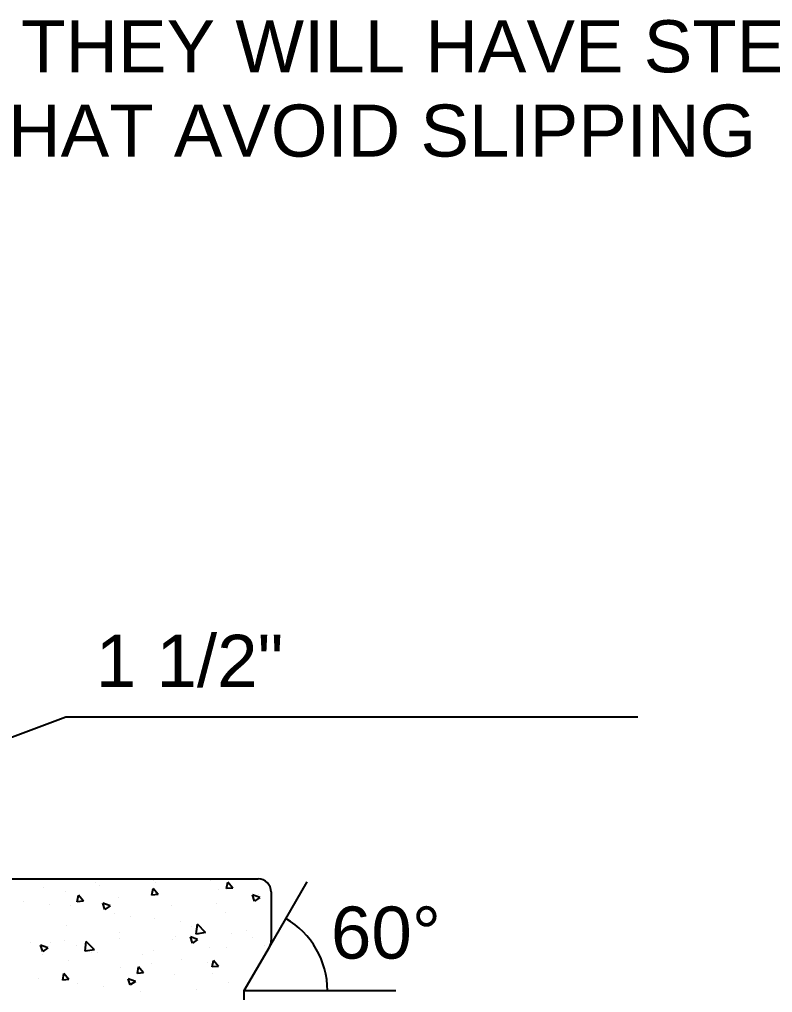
# Model space of a CAD drawing. Header units: millimetres. Extents: x 221 to 543, y -43 to 148.
# Drawn here: x 360.444 to 363.335, y 133.06 to 136.797 of the extents above; entities that cross this region are included whole.
import ezdxf

# ---------------------------------------------------------------- set-up
doc = ezdxf.new("R2010")
doc.units = ezdxf.units.MM
for name, color, linetype in [('NOTAS', 7, 'Continuous'), ('SOMBRAS', 7, 'Continuous'), ('TRAZO', 7, 'Continuous')]:
    doc.layers.add(name, color=color, linetype=linetype)
doc.styles.add('HELV', font='HELVC-MS.SHX')

# ---------------------------------------------------------------- blocks, each defined once
blk = doc.blocks.new('*X19')
at = {"color": 0}
for p, q in [((-113.83, 256.891), (-113.348, 257.465)), ((-113.232, 256.838), (-113.348, 257.465)), ((-111.709, 257.608), (-111.709, 257.608)), ((-106.371, 257.382), (-106.371, 257.382)), ((-106.173, 257.589), (-106.173, 257.589)), ((-101.032, 257.156), (-101.032, 257.156)), ((-100.612, 257.381), (-100.612, 257.381)), ((-116.422, 255.977), (-115.722, 256.245)), ((-116.276, 256.259), (-116.276, 256.259)), ((-115.924, 255.641), (-115.722, 256.245)), ((-113.83, 256.891), (-113.232, 256.838)), ((-112.489, 256.757), (-112.489, 256.757)), ((-106.657, 256.263), (-106.175, 256.838)), ((-106.657, 256.263), (-106.06, 256.211)), ((-106.444, 256.38), (-106.444, 256.38)), ((-106.059, 256.211), (-106.175, 256.838)), ((-99.485, 255.636), (-99.003, 256.21)), ((-98.887, 255.583), (-99.003, 256.21)), ((-97.766, 256.6), (-97.766, 256.6)), ((-95.694, 256.931), (-95.694, 256.931)), ((-116.422, 255.977), (-115.924, 255.641)), ((-112.276, 255.379), (-112.276, 255.379)), ((-107.952, 255.256), (-107.952, 255.256)), ((-102.817, 255.96), (-102.817, 255.96)), ((-102.05, 255.176), (-101.35, 255.445)), ((-102.05, 255.176), (-101.553, 254.84)), ((-101.553, 254.84), (-101.35, 255.445)), ((-99.485, 255.636), (-98.887, 255.583)), ((-98.216, 255.186), (-98.216, 255.186)), ((-96.198, 255.304), (-96.198, 255.304)), ((-93.694, 255.634), (-93.694, 255.634)), ((-113.145, 254.506), (-113.145, 254.506)), ((-104.048, 254.185), (-104.048, 254.185)), ((-102.513, 254.473), (-102.513, 254.473)), ((-111.216, 252.615), (-110.437, 253.426)), ((-110.326, 252.477), (-110.437, 253.426)), ((-108.804, 253.645), (-108.804, 253.645)), ((-106.301, 253.974), (-106.301, 253.974)), ((-97.888, 253.271), (-97.888, 253.271)), ((-115.119, 252.813), (-115.119, 252.813)), ((-113.656, 252.498), (-113.656, 252.498)), ((-111.216, 252.615), (-110.326, 252.477)), ((-109.88, 253.184), (-109.88, 253.184)), ((-102.939, 252.631), (-102.939, 252.631)), ((-116.886, 251.38), (-116.886, 251.38)), ((-115.712, 252.183), (-115.712, 252.183)), ((-110.453, 251.95), (-109.752, 252.219)), ((-110.453, 251.95), (-109.955, 251.615)), ((-109.955, 251.615), (-109.752, 252.219)), ((-108.318, 252.272), (-108.318, 252.272)), ((-108.073, 251.927), (-108.073, 251.927)), ((-102.98, 252.047), (-102.98, 252.047)), ((-100.543, 250.959), (-99.764, 251.771)), ((-99.654, 250.821), (-99.764, 251.771)), ((-97.641, 251.821), (-97.641, 251.821)), ((-96.325, 251.69), (-96.325, 251.69)), ((-96.081, 251.15), (-95.381, 251.418)), ((-95.584, 250.814), (-95.381, 251.418)), ((-94.397, 251.686), (-94.397, 251.686)), ((-113.267, 251.177), (-113.267, 251.177)), ((-111.548, 251.154), (-111.548, 251.154)), ((-106.209, 250.929), (-106.209, 250.929)), ((-105.144, 250.529), (-105.144, 250.529)), ((-100.871, 250.703), (-100.871, 250.703)), ((-100.543, 250.959), (-99.654, 250.821)), ((-100.229, 250.685), (-100.229, 250.685)), ((-98.828, 251.36), (-98.828, 251.36)), ((-96.081, 251.15), (-95.584, 250.814)), ((-95.533, 250.478), (-95.533, 250.478)), ((-112.442, 249.369), (-111.96, 249.943)), ((-111.845, 249.316), (-111.96, 249.943)), ((-111.435, 249.701), (-111.435, 249.701)), ((-108.931, 250.03), (-108.931, 250.03)), ((-106.061, 249.684), (-106.061, 249.684)), ((-98.009, 249.942), (-98.009, 249.942)), ((-112.442, 249.369), (-111.845, 249.316)), ((-111.892, 248.683), (-111.892, 248.683)), ((-108.195, 248.598), (-108.195, 248.598)), ((-105.27, 248.741), (-104.788, 249.316)), ((-105.27, 248.741), (-104.672, 248.689)), ((-104.672, 248.689), (-104.788, 249.316)), ((-103.06, 249.302), (-103.06, 249.302)), ((-98.097, 248.114), (-97.615, 248.688)), ((-97.499, 248.061), (-97.615, 248.688)), ((-113.389, 247.848), (-113.389, 247.848)), ((-104.484, 247.924), (-103.783, 248.193)), ((-104.484, 247.924), (-103.986, 247.589)), ((-103.986, 247.589), (-103.783, 248.193)), ((-98.956, 247.746), (-98.956, 247.746)), ((-98.097, 248.114), (-97.499, 248.061)), ((-95.168, 248.244), (-95.168, 248.244)), ((-110.307, 247.189), (-110.307, 247.189)), ((-104.969, 246.963), (-104.969, 246.963)), ((-101.459, 247.416), (-101.459, 247.416))]:
    blk.add_line(p, q, dxfattribs=at)

msp = doc.modelspace()

# ---------------------------------------------------------------- linework, layer by layer
at = {"layer": 'NOTAS'}
msp.add_line((361.307, 133.0671), (361.889, 133.0671), dxfattribs=at)
msp.add_lwpolyline([(362.8181, 134.1179), (360.6222, 134.1179), (359.9552, 133.8672)], dxfattribs=at)
msp.add_arc((361.307, 133.0671), 0.3193, 0, 60, dxfattribs=at)
at = {"layer": 'TRAZO'}
for p, q in [((359.983, 133.496), (361.3602, 133.496)), ((361.4035, 133.2344), (361.5484, 133.4853)), ((361.4102, 133.446), (361.4102, 133.2594)), ((361.307, 133.0671), (361.4035, 133.2344)), ((361.307, 132.612), (361.307, 133.0671))]:
    msp.add_line(p, q, dxfattribs=at)
for centre, start, end in [((361.3602, 133.446), 0, 90), ((361.3602, 133.2594), 330, 0)]:
    msp.add_arc(centre, 0.05, start, end, dxfattribs=at)

# ---------------------------------------------------------------- block references
at = {"layer": 'SOMBRAS', "xscale": -0.03999999999996362, "yscale": 0.04000000000002046, "zscale": 0.04000000000000001}
msp.add_blockref('*X19', (356.7098, 123.1853), dxfattribs=at)

# ---------------------------------------------------------------- texts
at = {"layer": 'NOTAS', "style": 'HELV'}
for s, p in [('THEY WILL HAVE STEPS AND', (360.45, 136.5945)), ('NOSES THAT AVOID SLIPPING', (359.1739, 136.2707)), ('1 1/2"', (360.7367, 134.2339)), ('60%%D', (361.6396, 133.1901))]:
    msp.add_text(s, height=0.2, dxfattribs=at).set_placement(p)

doc.saveas('drawing.dxf')
